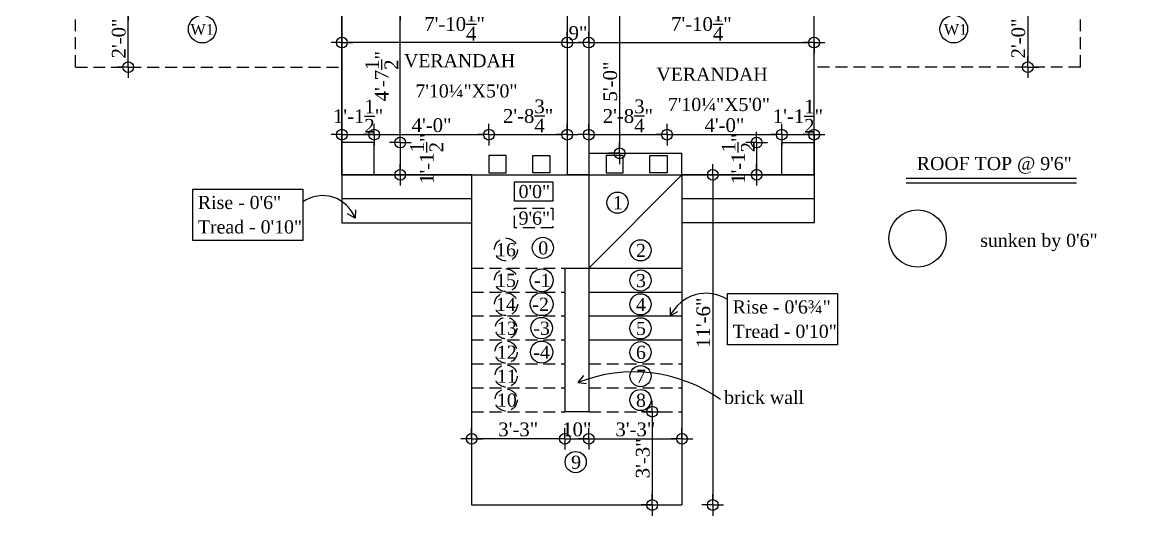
# Model space of a CAD drawing. Extents: x -4781 to 3971, y -2954 to -1072.
# Drawn here: x -4752.8 to -4287.8, y -2288.2 to -2081.9 of the extents above; entities that cross this region are included whole.
import ezdxf

# ---------------------------------------------------------------- set-up
doc = ezdxf.new("R2010")
doc.units = 0
doc.header["$LTSCALE"] = 20
doc.header["$MEASUREMENT"] = 0
doc.header["$PDMODE"] = 34
doc.linetypes.add('HIDDEN', pattern=[0.375, 0.25, -0.125])
doc.layers.get('0').update_dxf_attribs({"linetype": 'CONTINUOUS'})
doc.layers.get('DEFPOINTS').update_dxf_attribs({"linetype": 'CONTINUOUS'})
doc.layers.add('area', color=3, linetype='CONTINUOUS', plot=False)
for name, color, linetype in [('DETTEXT', 7, 'CONTINUOUS'), ('DIMLINE', 254, 'CONTINUOUS'), ('Roof lilne', 31, 'CONTINUOUS'), ('text', 2, 'CONTINUOUS'), ('wall', 13, 'CONTINUOUS'), ('windowtext', 2, 'CONTINUOUS')]:
    doc.layers.add(name, color=color, linetype=linetype)
doc.styles.add('DIMTEXT', font='times_1.ttf')
doc.styles.add('style5', font='times_1.ttf')
doc.dimstyles.new('ARCH_48_0', dxfattribs={"dimtxt": 5.75, "dimasz": 2.25, "dimexe": 0.25, "dimexo": 0, "dimgap": 1, "dimtad": 1, "dimzin": 3, "dimdsep": 46, "dimlunit": 4, "dimtxsty": 'DIMTEXT', "dimblk": 'BLK', "dimcen": 0, "dimdle": 0.09375, "dimse1": 1, "dimse2": 1, "dimclrd": 254, "dimclrt": 3, "dimadec": 1, "dimazin": 0, "dimtfac": 1, "dimtix": 1, "dimtmove": 2, "dimatfit": 3, "dimldrblk": 'NONE', "dimfxl": 0.25, "dimtvp": 1.4625, "dimtolj": 1, "dimtzin": 15, "dimarcsym": 0})

# ---------------------------------------------------------------- blocks, each defined once
blk = doc.blocks.new('BLK')
for q in [(-2, 0), (0, 2), (2, 0), (0, -2)]:
    blk.add_line((0, 0), q)
blk.add_circle((0, 0), 1)
blk = doc.blocks.new('*D776')
at = {"layer": 'DEFPOINTS', "color": 0, "lineweight": -2, "transparency": 16777216}
for p in [(-4483.45, -2145.65), (-4483.45, -2283.65), (-4463.9, -2283.65)]:
    blk.add_point(p, dxfattribs=at)
at = {"layer": 'DIMLINE', "color": 254, "lineweight": -2, "transparency": 16777216}
blk.add_line((-4463.9, -2147.9), (-4463.9, -2281.4), dxfattribs=at)
at = {"layer": 'DIMLINE', "color": 254, "lineweight": -2, "transparency": 16777216, "xscale": 2.25, "yscale": 2.25, "zscale": 2.25}
for p, rotation in [((-4463.9, -2145.65), 90), ((-4463.9, -2283.65), 270)]:
    blk.add_blockref('BLK', p, dxfattribs=dict(at, rotation=rotation))
at = {"layer": 'DIMLINE', "color": 3, "lineweight": -2, "transparency": 16777216, "insert": (-4467.84, -2207.46), "char_height": 5.75, "attachment_point": 5, "rotation": 90, "style": 'DIMTEXT'}
blk.add_mtext('\\A1;11\'-6"', dxfattribs=at)
blk = doc.blocks.new('_None')
blk = doc.blocks.new('*D739')
at = {"layer": 'DEFPOINTS', "color": 0, "lineweight": -2, "transparency": 16777216}
for p in [(-4612.4, -2076.65), (-4594.63, -2076.65), (-4610.02, -2132.15)]:
    blk.add_point(p, dxfattribs=at)
at = {"layer": 'DIMLINE', "color": 254, "lineweight": -2, "transparency": 16777216}
blk.add_line((-4594.63, -2129.9), (-4594.63, -2078.9), dxfattribs=at)
at = {"layer": 'DIMLINE', "color": 254, "lineweight": -2, "transparency": 16777216, "xscale": 2.25, "yscale": 2.25, "zscale": 2.25}
for p, rotation in [((-4594.63, -2076.65), 90), ((-4594.63, -2132.15), 270)]:
    blk.add_blockref('BLK', p, dxfattribs=dict(at, rotation=rotation))
at = {"layer": 'DIMLINE', "color": 3, "lineweight": -2, "transparency": 16777216, "insert": (-4602.38, -2104.4), "char_height": 5.75, "attachment_point": 5, "rotation": 90, "style": 'DIMTEXT'}
blk.add_mtext('\\A1;4\'-7{\\H1.000000x;\\S1/2;}"', dxfattribs=at)
blk = doc.blocks.new('*D740')
at = {"layer": 'DEFPOINTS', "color": 0, "lineweight": -2, "transparency": 16777216}
for p in [(-4557.52, -2128.84), (-4605.52, -2136.65), (-4557.52, -2141.15)]:
    blk.add_point(p, dxfattribs=at)
at = {"layer": 'DIMLINE', "color": 254, "lineweight": -2, "transparency": 16777216}
blk.add_line((-4603.27, -2128.84), (-4559.77, -2128.84), dxfattribs=at)
at = {"layer": 'DIMLINE', "color": 254, "lineweight": -2, "transparency": 16777216, "xscale": 2.25, "yscale": 2.25, "zscale": 2.25, "rotation": 180}
blk.add_blockref('BLK', (-4605.52, -2128.84), dxfattribs=at)
at = {"layer": 'DIMLINE', "color": 254, "lineweight": -2, "transparency": 16777216, "xscale": 2.25, "yscale": 2.25, "zscale": 2.25}
blk.add_blockref('BLK', (-4557.52, -2128.84), dxfattribs=at)
at = {"layer": 'DIMLINE', "color": 3, "lineweight": -2, "transparency": 16777216, "insert": (-4581.52, -2124.92), "char_height": 5.75, "attachment_point": 5, "style": 'DIMTEXT'}
blk.add_mtext('\\A1;4\'-0"', dxfattribs=at)
blk = doc.blocks.new('*D741')
at = {"layer": 'DEFPOINTS', "color": 0, "lineweight": -2, "transparency": 16777216}
for p in [(-4524.77, -2128.84), (-4524.77, -2136.65), (-4557.52, -2141.15)]:
    blk.add_point(p, dxfattribs=at)
at = {"layer": 'DIMLINE', "color": 254, "lineweight": -2, "transparency": 16777216}
blk.add_line((-4555.27, -2128.84), (-4527.02, -2128.84), dxfattribs=at)
at = {"layer": 'DIMLINE', "color": 254, "lineweight": -2, "transparency": 16777216, "xscale": 2.25, "yscale": 2.25, "zscale": 2.25, "rotation": 180}
blk.add_blockref('BLK', (-4557.52, -2128.84), dxfattribs=at)
at = {"layer": 'DIMLINE', "color": 254, "lineweight": -2, "transparency": 16777216, "xscale": 2.25, "yscale": 2.25, "zscale": 2.25}
blk.add_blockref('BLK', (-4524.77, -2128.84), dxfattribs=at)
at = {"layer": 'DIMLINE', "color": 3, "lineweight": -2, "transparency": 16777216, "insert": (-4541.15, -2121.05), "char_height": 5.75, "attachment_point": 5, "style": 'DIMTEXT'}
blk.add_mtext('\\A1;2\'-8{\\H1.000000x;\\S3/4;}"', dxfattribs=at)
blk = doc.blocks.new('*D742')
at = {"layer": 'DEFPOINTS', "color": 0, "lineweight": -2, "transparency": 16777216}
for p in [(-4515.77, -2090.37), (-4524.77, -2136.65), (-4515.77, -2136.65)]:
    blk.add_point(p, dxfattribs=at)
at = {"layer": 'DIMLINE', "color": 254, "lineweight": -2, "transparency": 16777216}
blk.add_line((-4522.52, -2090.37), (-4518.02, -2090.37), dxfattribs=at)
at = {"layer": 'DIMLINE', "color": 254, "lineweight": -2, "transparency": 16777216, "xscale": 2.25, "yscale": 2.25, "zscale": 2.25, "rotation": 180}
blk.add_blockref('BLK', (-4524.77, -2090.37), dxfattribs=at)
at = {"layer": 'DIMLINE', "color": 254, "lineweight": -2, "transparency": 16777216, "xscale": 2.25, "yscale": 2.25, "zscale": 2.25}
blk.add_blockref('BLK', (-4515.77, -2090.37), dxfattribs=at)
at = {"layer": 'DIMLINE', "color": 3, "lineweight": -2, "transparency": 16777216, "insert": (-4520.27, -2086.43), "char_height": 5.75, "attachment_point": 5, "style": 'DIMTEXT'}
blk.add_mtext('\\A1;9"', dxfattribs=at)
blk = doc.blocks.new('*D743')
at = {"layer": 'DEFPOINTS', "color": 0, "lineweight": -2, "transparency": 16777216}
for p in [(-4483.03, -2128.84), (-4515.77, -2136.65), (-4483.03, -2137.55)]:
    blk.add_point(p, dxfattribs=at)
at = {"layer": 'DIMLINE', "color": 254, "lineweight": -2, "transparency": 16777216}
blk.add_line((-4513.52, -2128.84), (-4485.28, -2128.84), dxfattribs=at)
at = {"layer": 'DIMLINE', "color": 254, "lineweight": -2, "transparency": 16777216, "xscale": 2.25, "yscale": 2.25, "zscale": 2.25, "rotation": 180}
blk.add_blockref('BLK', (-4515.77, -2128.84), dxfattribs=at)
at = {"layer": 'DIMLINE', "color": 254, "lineweight": -2, "transparency": 16777216, "xscale": 2.25, "yscale": 2.25, "zscale": 2.25}
blk.add_blockref('BLK', (-4483.03, -2128.84), dxfattribs=at)
at = {"layer": 'DIMLINE', "color": 3, "lineweight": -2, "transparency": 16777216, "insert": (-4499.4, -2121.05), "char_height": 5.75, "attachment_point": 5, "style": 'DIMTEXT'}
blk.add_mtext('\\A1;2\'-8{\\H1.000000x;\\S3/4;}"', dxfattribs=at)
blk = doc.blocks.new('*D744')
at = {"layer": 'DEFPOINTS', "color": 0, "lineweight": -2, "transparency": 16777216}
for p in [(-4435.02, -2128.84), (-4483.03, -2137.55), (-4435.02, -2136.65)]:
    blk.add_point(p, dxfattribs=at)
at = {"layer": 'DIMLINE', "color": 254, "lineweight": -2, "transparency": 16777216}
blk.add_line((-4480.78, -2128.84), (-4437.27, -2128.84), dxfattribs=at)
at = {"layer": 'DIMLINE', "color": 254, "lineweight": -2, "transparency": 16777216, "xscale": 2.25, "yscale": 2.25, "zscale": 2.25, "rotation": 180}
blk.add_blockref('BLK', (-4483.03, -2128.84), dxfattribs=at)
at = {"layer": 'DIMLINE', "color": 254, "lineweight": -2, "transparency": 16777216, "xscale": 2.25, "yscale": 2.25, "zscale": 2.25}
blk.add_blockref('BLK', (-4435.02, -2128.84), dxfattribs=at)
at = {"layer": 'DIMLINE', "color": 3, "lineweight": -2, "transparency": 16777216, "insert": (-4459.02, -2124.92), "char_height": 5.75, "attachment_point": 5, "style": 'DIMTEXT'}
blk.add_mtext('\\A1;4\'-0"', dxfattribs=at)
blk = doc.blocks.new('*D745')
at = {"layer": 'DEFPOINTS', "color": 0, "lineweight": -2, "transparency": 16777216}
for p in [(-4421.52, -2090.37), (-4515.77, -2111.66), (-4421.52, -2111.66)]:
    blk.add_point(p, dxfattribs=at)
at = {"layer": 'DIMLINE', "color": 254, "lineweight": -2, "transparency": 16777216}
blk.add_line((-4513.52, -2090.37), (-4423.77, -2090.37), dxfattribs=at)
at = {"layer": 'DIMLINE', "color": 254, "lineweight": -2, "transparency": 16777216, "xscale": 2.25, "yscale": 2.25, "zscale": 2.25, "rotation": 180}
blk.add_blockref('BLK', (-4515.77, -2090.37), dxfattribs=at)
at = {"layer": 'DIMLINE', "color": 254, "lineweight": -2, "transparency": 16777216, "xscale": 2.25, "yscale": 2.25, "zscale": 2.25}
blk.add_blockref('BLK', (-4421.52, -2090.37), dxfattribs=at)
at = {"layer": 'DIMLINE', "color": 3, "lineweight": -2, "transparency": 16777216, "insert": (-4468.65, -2082.61), "char_height": 5.75, "attachment_point": 5, "style": 'DIMTEXT'}
blk.add_mtext('\\A1;7\'-10{\\H1.000000x;\\S1/4;}"', dxfattribs=at)
blk = doc.blocks.new('*D746')
at = {"layer": 'DEFPOINTS', "color": 0, "lineweight": -2, "transparency": 16777216}
for p in [(-4515.77, -2076.65), (-4515.77, -2136.65), (-4502.85, -2136.65)]:
    blk.add_point(p, dxfattribs=at)
at = {"layer": 'DIMLINE', "color": 254, "lineweight": -2, "transparency": 16777216}
blk.add_line((-4502.85, -2078.9), (-4502.85, -2134.4), dxfattribs=at)
at = {"layer": 'DIMLINE', "color": 254, "lineweight": -2, "transparency": 16777216, "xscale": 2.25, "yscale": 2.25, "zscale": 2.25}
for p, rotation in [((-4502.85, -2076.65), 90), ((-4502.85, -2136.65), 270)]:
    blk.add_blockref('BLK', p, dxfattribs=dict(at, rotation=rotation))
at = {"layer": 'DIMLINE', "color": 3, "lineweight": -2, "transparency": 16777216, "insert": (-4506.78, -2106.65), "char_height": 5.75, "attachment_point": 5, "rotation": 90, "style": 'DIMTEXT'}
blk.add_mtext('\\A1;5\'-0"', dxfattribs=at)
blk = doc.blocks.new('*D747')
at = {"layer": 'DEFPOINTS', "color": 0, "lineweight": -2, "transparency": 16777216}
for p in [(-4619.02, -2076.65), (-4524.77, -2076.65), (-4619.02, -2090.37)]:
    blk.add_point(p, dxfattribs=at)
at = {"layer": 'DIMLINE', "color": 254, "lineweight": -2, "transparency": 16777216}
blk.add_line((-4527.02, -2090.37), (-4616.77, -2090.37), dxfattribs=at)
at = {"layer": 'DIMLINE', "color": 254, "lineweight": -2, "transparency": 16777216, "xscale": 2.25, "yscale": 2.25, "zscale": 2.25, "rotation": 180}
blk.add_blockref('BLK', (-4619.02, -2090.37), dxfattribs=at)
at = {"layer": 'DIMLINE', "color": 254, "lineweight": -2, "transparency": 16777216, "xscale": 2.25, "yscale": 2.25, "zscale": 2.25}
blk.add_blockref('BLK', (-4524.77, -2090.37), dxfattribs=at)
at = {"layer": 'DIMLINE', "color": 3, "lineweight": -2, "transparency": 16777216, "insert": (-4571.9, -2082.61), "char_height": 5.75, "attachment_point": 5, "style": 'DIMTEXT'}
blk.add_mtext('\\A1;7\'-10{\\H1.000000x;\\S1/4;}"', dxfattribs=at)
blk = doc.blocks.new('*D748')
at = {"layer": 'DEFPOINTS', "color": 0, "lineweight": -2, "transparency": 16777216}
for p in [(-4708.43, -2076.65), (-4701.6, -2076.65), (-4701.6, -2100.65)]:
    blk.add_point(p, dxfattribs=at)
at = {"layer": 'DIMLINE', "color": 254, "lineweight": -2, "transparency": 16777216}
blk.add_line((-4708.43, -2098.4), (-4708.43, -2078.9), dxfattribs=at)
at = {"layer": 'DIMLINE', "color": 254, "lineweight": -2, "transparency": 16777216, "xscale": 2.25, "yscale": 2.25, "zscale": 2.25}
for p, rotation in [((-4708.43, -2076.65), 90), ((-4708.43, -2100.65), 270)]:
    blk.add_blockref('BLK', p, dxfattribs=dict(at, rotation=rotation))
at = {"layer": 'DIMLINE', "color": 3, "lineweight": -2, "transparency": 16777216, "insert": (-4712.36, -2088.65), "char_height": 5.75, "attachment_point": 5, "rotation": 90, "style": 'DIMTEXT'}
blk.add_mtext('\\A1;2\'-0"', dxfattribs=at)
blk = doc.blocks.new('*D751')
at = {"layer": 'DEFPOINTS', "color": 0, "lineweight": -2, "transparency": 16777216}
for p in [(-4327.61, -2076.65), (-4332.11, -2100.65), (-4327.61, -2100.65)]:
    blk.add_point(p, dxfattribs=at)
at = {"layer": 'DIMLINE', "color": 254, "lineweight": -2, "transparency": 16777216}
blk.add_line((-4332.11, -2078.9), (-4332.11, -2098.4), dxfattribs=at)
at = {"layer": 'DIMLINE', "color": 254, "lineweight": -2, "transparency": 16777216, "xscale": 2.25, "yscale": 2.25, "zscale": 2.25}
for p, rotation in [((-4332.11, -2076.65), 90), ((-4332.11, -2100.65), 270)]:
    blk.add_blockref('BLK', p, dxfattribs=dict(at, rotation=rotation))
at = {"layer": 'DIMLINE', "color": 3, "lineweight": -2, "transparency": 16777216, "insert": (-4336.04, -2088.65), "char_height": 5.75, "attachment_point": 5, "rotation": 90, "style": 'DIMTEXT'}
blk.add_mtext('\\A1;2\'-0"', dxfattribs=at)
blk = doc.blocks.new('*D765')
at = {"layer": 'DEFPOINTS', "color": 0, "lineweight": -2, "transparency": 16777216}
for p in [(-4610.02, -2132.15), (-4605.52, -2145.65), (-4594.63, -2145.65)]:
    blk.add_point(p, dxfattribs=at)
at = {"layer": 'DIMLINE', "color": 254, "lineweight": -2, "transparency": 16777216}
blk.add_line((-4594.63, -2134.4), (-4594.63, -2143.4), dxfattribs=at)
at = {"layer": 'DIMLINE', "color": 254, "lineweight": -2, "transparency": 16777216, "xscale": 2.25, "yscale": 2.25, "zscale": 2.25}
for p, rotation in [((-4594.63, -2132.15), 90), ((-4594.63, -2145.65), 270)]:
    blk.add_blockref('BLK', p, dxfattribs=dict(at, rotation=rotation))
at = {"layer": 'DIMLINE', "color": 3, "lineweight": -2, "transparency": 16777216, "insert": (-4583.56, -2138.9), "char_height": 5.75, "attachment_point": 5, "rotation": 90, "style": 'DIMTEXT'}
blk.add_mtext('\\A1;1\'-1{\\H1.000000x;\\S1/2;}"', dxfattribs=at)
blk = doc.blocks.new('*D766')
at = {"layer": 'DEFPOINTS', "color": 0, "lineweight": -2, "transparency": 16777216}
for p in [(-4605.52, -2128.84), (-4619.02, -2132.15), (-4605.52, -2133.34)]:
    blk.add_point(p, dxfattribs=at)
at = {"layer": 'DIMLINE', "color": 254, "lineweight": -2, "transparency": 16777216}
for p, q in [((-4621.27, -2128.84), (-4623.52, -2128.84)), ((-4619.02, -2128.84), (-4605.52, -2128.84)), ((-4603.27, -2128.84), (-4601.02, -2128.84))]:
    blk.add_line(p, q, dxfattribs=at)
at = {"layer": 'DIMLINE', "color": 254, "lineweight": -2, "transparency": 16777216, "xscale": 2.25, "yscale": 2.25, "zscale": 2.25}
blk.add_blockref('BLK', (-4619.02, -2128.84), dxfattribs=at)
at = {"layer": 'DIMLINE', "color": 254, "lineweight": -2, "transparency": 16777216, "xscale": 2.25, "yscale": 2.25, "zscale": 2.25, "rotation": 180}
blk.add_blockref('BLK', (-4605.52, -2128.84), dxfattribs=at)
at = {"layer": 'DIMLINE', "color": 3, "lineweight": -2, "transparency": 16777216, "insert": (-4612.27, -2121.14), "char_height": 5.75, "attachment_point": 5, "style": 'DIMTEXT'}
blk.add_mtext('\\A1;1\'-1{\\H1.000000x;\\S1/2;}"', dxfattribs=at)
blk = doc.blocks.new('*D767')
at = {"layer": 'DEFPOINTS', "color": 0, "lineweight": -2, "transparency": 16777216}
for p in [(-4421.52, -2128.84), (-4435.02, -2135.02), (-4421.52, -2135.02)]:
    blk.add_point(p, dxfattribs=at)
at = {"layer": 'DIMLINE', "color": 254, "lineweight": -2, "transparency": 16777216}
for p, q in [((-4437.27, -2128.84), (-4439.52, -2128.84)), ((-4435.02, -2128.84), (-4421.52, -2128.84)), ((-4419.27, -2128.84), (-4417.02, -2128.84))]:
    blk.add_line(p, q, dxfattribs=at)
at = {"layer": 'DIMLINE', "color": 254, "lineweight": -2, "transparency": 16777216, "xscale": 2.25, "yscale": 2.25, "zscale": 2.25}
blk.add_blockref('BLK', (-4435.02, -2128.84), dxfattribs=at)
at = {"layer": 'DIMLINE', "color": 254, "lineweight": -2, "transparency": 16777216, "xscale": 2.25, "yscale": 2.25, "zscale": 2.25, "rotation": 180}
blk.add_blockref('BLK', (-4421.52, -2128.84), dxfattribs=at)
at = {"layer": 'DIMLINE', "color": 3, "lineweight": -2, "transparency": 16777216, "insert": (-4428.27, -2121.14), "char_height": 5.75, "attachment_point": 5, "style": 'DIMTEXT'}
blk.add_mtext('\\A1;1\'-1{\\H1.000000x;\\S1/2;}"', dxfattribs=at)
blk = doc.blocks.new('*D768')
at = {"layer": 'DEFPOINTS', "color": 0, "lineweight": -2, "transparency": 16777216}
for p in [(-4435.02, -2132.15), (-4445.54, -2145.65), (-4435.02, -2145.65)]:
    blk.add_point(p, dxfattribs=at)
at = {"layer": 'DIMLINE', "color": 254, "lineweight": -2, "transparency": 16777216}
for p, q in [((-4445.54, -2129.9), (-4445.54, -2127.65)), ((-4445.54, -2132.15), (-4445.54, -2145.65)), ((-4445.54, -2147.9), (-4445.54, -2150.15))]:
    blk.add_line(p, q, dxfattribs=at)
at = {"layer": 'DIMLINE', "color": 254, "lineweight": -2, "transparency": 16777216, "xscale": 2.25, "yscale": 2.25, "zscale": 2.25}
for p, rotation in [((-4445.54, -2132.15), 270), ((-4445.54, -2145.65), 90)]:
    blk.add_blockref('BLK', p, dxfattribs=dict(at, rotation=rotation))
at = {"layer": 'DIMLINE', "color": 3, "lineweight": -2, "transparency": 16777216, "insert": (-4453.24, -2138.9), "char_height": 5.75, "attachment_point": 5, "rotation": 90, "style": 'DIMTEXT'}
blk.add_mtext('\\A1;1\'-1{\\H1.000000x;\\S1/2;}"', dxfattribs=at)
blk = doc.blocks.new('*D779')
at = {"layer": 'DEFPOINTS', "color": 0, "lineweight": -2, "transparency": 16777216}
for p in [(-4483.54, -2244.65), (-4489.23, -2283.65), (-4483.54, -2283.65)]:
    blk.add_point(p, dxfattribs=at)
at = {"layer": 'DIMLINE', "color": 254, "lineweight": -2, "transparency": 16777216}
blk.add_line((-4489.23, -2246.9), (-4489.23, -2281.4), dxfattribs=at)
at = {"layer": 'DIMLINE', "color": 254, "lineweight": -2, "transparency": 16777216, "xscale": 2.25, "yscale": 2.25, "zscale": 2.25}
for p, rotation in [((-4489.23, -2244.65), 90), ((-4489.23, -2283.65), 270)]:
    blk.add_blockref('BLK', p, dxfattribs=dict(at, rotation=rotation))
at = {"layer": 'DIMLINE', "color": 3, "lineweight": -2, "transparency": 16777216, "insert": (-4493.16, -2264.15), "char_height": 5.75, "attachment_point": 5, "rotation": 90, "style": 'DIMTEXT'}
blk.add_mtext('\\A1;3\'-3"', dxfattribs=at)
blk = doc.blocks.new('*D780')
at = {"layer": 'DEFPOINTS', "color": 0, "lineweight": -2, "transparency": 16777216}
for p in [(-4525.77, -2210.71), (-4515.77, -2210.71), (-4515.77, -2256.01)]:
    blk.add_point(p, dxfattribs=at)
at = {"layer": 'DIMLINE', "color": 254, "lineweight": -2, "transparency": 16777216}
for p, q in [((-4528.02, -2256.01), (-4530.27, -2256.01)), ((-4525.77, -2256.01), (-4515.77, -2256.01)), ((-4513.52, -2256.01), (-4511.27, -2256.01))]:
    blk.add_line(p, q, dxfattribs=at)
at = {"layer": 'DIMLINE', "color": 254, "lineweight": -2, "transparency": 16777216, "xscale": 2.25, "yscale": 2.25, "zscale": 2.25}
blk.add_blockref('BLK', (-4525.77, -2256.01), dxfattribs=at)
at = {"layer": 'DIMLINE', "color": 254, "lineweight": -2, "transparency": 16777216, "xscale": 2.25, "yscale": 2.25, "zscale": 2.25, "rotation": 180}
blk.add_blockref('BLK', (-4515.77, -2256.01), dxfattribs=at)
at = {"layer": 'DIMLINE', "color": 3, "lineweight": -2, "transparency": 16777216, "insert": (-4520.77, -2252.09), "char_height": 5.75, "attachment_point": 5, "style": 'DIMTEXT'}
blk.add_mtext('\\A1;10"', dxfattribs=at)
blk = doc.blocks.new('*D781')
at = {"layer": 'DEFPOINTS', "color": 0, "lineweight": -2, "transparency": 16777216}
for p in [(-4515.77, -2198.15), (-4476.77, -2198.15), (-4476.77, -2256.01)]:
    blk.add_point(p, dxfattribs=at)
at = {"layer": 'DIMLINE', "color": 254, "lineweight": -2, "transparency": 16777216}
blk.add_line((-4513.52, -2256.01), (-4479.02, -2256.01), dxfattribs=at)
at = {"layer": 'DIMLINE', "color": 254, "lineweight": -2, "transparency": 16777216, "xscale": 2.25, "yscale": 2.25, "zscale": 2.25, "rotation": 180}
blk.add_blockref('BLK', (-4515.77, -2256.01), dxfattribs=at)
at = {"layer": 'DIMLINE', "color": 254, "lineweight": -2, "transparency": 16777216, "xscale": 2.25, "yscale": 2.25, "zscale": 2.25}
blk.add_blockref('BLK', (-4476.77, -2256.01), dxfattribs=at)
at = {"layer": 'DIMLINE', "color": 3, "lineweight": -2, "transparency": 16777216, "insert": (-4496.27, -2252.09), "char_height": 5.75, "attachment_point": 5, "style": 'DIMTEXT'}
blk.add_mtext('\\A1;3\'-3"', dxfattribs=at)
blk = doc.blocks.new('*D778')
at = {"layer": 'DEFPOINTS', "color": 0, "lineweight": -2, "transparency": 16777216}
for p in [(-4564.77, -2244.65), (-4525.77, -2244.65), (-4564.77, -2256.01)]:
    blk.add_point(p, dxfattribs=at)
at = {"layer": 'DIMLINE', "color": 254, "lineweight": -2, "transparency": 16777216}
blk.add_line((-4528.02, -2256.01), (-4562.52, -2256.01), dxfattribs=at)
at = {"layer": 'DIMLINE', "color": 254, "lineweight": -2, "transparency": 16777216, "xscale": 2.25, "yscale": 2.25, "zscale": 2.25, "rotation": 180}
blk.add_blockref('BLK', (-4564.77, -2256.01), dxfattribs=at)
at = {"layer": 'DIMLINE', "color": 254, "lineweight": -2, "transparency": 16777216, "xscale": 2.25, "yscale": 2.25, "zscale": 2.25}
blk.add_blockref('BLK', (-4525.77, -2256.01), dxfattribs=at)
at = {"layer": 'DIMLINE', "color": 3, "lineweight": -2, "transparency": 16777216, "insert": (-4545.27, -2252.09), "char_height": 5.75, "attachment_point": 5, "style": 'DIMTEXT'}
blk.add_mtext('\\A1;3\'-3"', dxfattribs=at)

msp = doc.modelspace()

# ---------------------------------------------------------------- linework, layer by layer
for p, q in [((-4619.022, -2145.654), (-4619.022, -2076.654)), ((-4421.522, -2145.654), (-4421.522, -2076.654)), ((-4619.022, -2145.654), (-4619.022, -2165.654)), ((-4564.772, -2145.654), (-4564.772, -2283.654)), ((-4515.772, -2145.654), (-4515.772, -2184.654)), ((-4515.772, -2184.654), (-4476.772, -2145.654)), ((-4476.772, -2145.654), (-4476.772, -2283.654)), ((-4421.522, -2145.654), (-4421.522, -2165.654)), ((-4515.772, -2184.654), (-4476.772, -2184.654)), ((-4515.772, -2194.654), (-4476.772, -2194.654)), ((-4515.772, -2204.654), (-4476.772, -2204.654)), ((-4515.772, -2214.654), (-4476.772, -2214.654)), ((-4564.772, -2283.654), (-4476.772, -2283.654))]:
    msp.add_line(p, q)
at = {"lineweight": -2}
for p, q in [((-4515.772, -2136.654), (-4476.772, -2136.654)), ((-4476.772, -2145.654), (-4476.772, -2136.654)), ((-4564.772, -2145.654), (-4619.022, -2145.654)), ((-4515.772, -2145.654), (-4476.772, -2145.654)), ((-4421.522, -2145.654), (-4476.772, -2145.654)), ((-4382.998, -2147.043), (-4311.794, -2147.043)), ((-4382.998, -2148.956), (-4311.794, -2148.956)), ((-4564.772, -2155.654), (-4619.022, -2155.654)), ((-4421.522, -2155.654), (-4476.772, -2155.654)), ((-4619.022, -2165.654), (-4564.772, -2165.654)), ((-4421.522, -2165.654), (-4476.772, -2165.654))]:
    msp.add_line(p, q, dxfattribs=at)
at = {"linetype": 'HIDDEN'}
for p, q in [((-4564.772, -2184.654), (-4525.772, -2184.654)), ((-4564.772, -2194.654), (-4525.772, -2194.654)), ((-4564.772, -2204.654), (-4525.772, -2204.654)), ((-4564.772, -2214.654), (-4525.772, -2214.654)), ((-4564.772, -2224.654), (-4525.772, -2224.654)), ((-4515.772, -2224.654), (-4476.772, -2224.654)), ((-4564.772, -2234.654), (-4525.772, -2234.654)), ((-4515.772, -2234.654), (-4476.772, -2234.654)), ((-4564.772, -2244.654), (-4525.772, -2244.654)), ((-4515.772, -2244.654), (-4476.772, -2244.654))]:
    msp.add_line(p, q, dxfattribs=at)
at = {"lineweight": -2}
for points in [[(-4557.518, -2137.554), (-4557.518, -2144.754), (-4550.318, -2144.754), (-4550.318, -2137.554)], [(-4532.026, -2137.554), (-4532.026, -2144.754), (-4539.226, -2144.754), (-4539.226, -2137.554)], [(-4508.518, -2137.554), (-4508.518, -2144.754), (-4501.318, -2144.754), (-4501.318, -2137.554)], [(-4483.026, -2137.554), (-4483.026, -2144.754), (-4490.226, -2144.754), (-4490.226, -2137.554)]]:
    msp.add_lwpolyline(points, close=True, dxfattribs=at)
at = {"layer": 'area', "lineweight": -2}
msp.add_lwpolyline([(-4734.772, -1713.654), (-4734.772, -1842.654), (-4752.772, -1842.654), (-4752.772, -2076.654), (-4619.022, -2076.654), (-4619.022, -2145.654), (-4421.522, -2145.654), (-4421.522, -2076.654), (-4287.772, -2076.654), (-4287.772, -1842.654), (-4305.772, -1842.654), (-4305.772, -1713.654), (-4443.772, -1713.654), (-4443.772, -1737.654), (-4596.772, -1737.654), (-4596.772, -1713.654), (-4734.772, -1713.654)], dxfattribs=at)
at = {"layer": 'DETTEXT', "color": 7}
for points in [[(-4681.469, -2151.655), (-4635.418, -2151.655), (-4635.418, -2173.094), (-4681.469, -2173.094)], [(-4457.75, -2195.317), (-4411.699, -2195.317), (-4411.699, -2216.755), (-4457.75, -2216.755)]]:
    msp.add_lwpolyline(points, close=True, dxfattribs=at)
at = {"layer": 'DETTEXT'}
for points in [[(-4613.397, -2160.261), (-4613.495, -2163.815), (-4616.649, -2161.913)], [(-4481.771, -2201.101), (-4481.673, -2204.654), (-4478.519, -2202.752)], [(-4517.95, -2229.54), (-4520.357, -2232.502), (-4516.771, -2232.859)]]:
    msp.add_lwpolyline(points, dxfattribs=at)
for centre, radius, start, end in [((-4627.164, -2168.936), 14.597, 20.53954, 124.43631), ((-4466.644, -2211.805), 16.644, 57.69844, 154.55621), ((-4496.999, -2290.974), 62.965, 54.80277, 111.77538)]:
    msp.add_arc(centre, radius, start, end, dxfattribs=at)
at = {"layer": 'Roof lilne', "linetype": 'HIDDEN'}
for p, q in [((-4730.522, -2100.654), (-4730.522, -2079.654)), ((-4310.022, -2100.654), (-4310.022, -2079.654)), ((-4730.522, -2100.654), (-4619.022, -2100.654)), ((-4310.022, -2100.654), (-4421.522, -2100.654))]:
    msp.add_line(p, q, dxfattribs=at)
at = {"layer": 'text', "color": 7}
msp.add_lwpolyline([(-4546.802, -2148.51), (-4530.814, -2148.51), (-4530.814, -2156.657), (-4546.802, -2156.657)], close=True, dxfattribs=at)
msp.add_lwpolyline([(-4546.802, -2148.51), (-4530.814, -2148.51), (-4530.814, -2156.657), (-4546.802, -2156.657)], close=True, dxfattribs=at)
at = {"layer": 'text', "color": 7, "linetype": 'HIDDEN'}
msp.add_lwpolyline([(-4546.802, -2159.616), (-4530.814, -2159.616), (-4530.814, -2167.763), (-4546.802, -2167.763)], close=True, dxfattribs=at)
msp.add_lwpolyline([(-4546.802, -2159.616), (-4530.814, -2159.616), (-4530.814, -2167.763), (-4546.802, -2167.763)], close=True, dxfattribs=at)
at = {"layer": 'text', "color": 7}
for centre, radius in [((-4503.755, -2157.281), 4.426), ((-4534.971, -2176.157), 4.426), ((-4494.103, -2177.197), 4.426), ((-4535.478, -2189.717), 4.785), ((-4494.103, -2189.795), 4.426), ((-4535.478, -2199.717), 4.785), ((-4494.103, -2199.795), 4.426), ((-4535.478, -2209.717), 4.496), ((-4494.103, -2209.795), 4.426), ((-4535.478, -2219.758), 4.634), ((-4494.103, -2219.795), 4.426), ((-4494.103, -2229.795), 4.426), ((-4494.103, -2239.795), 4.426), ((-4521.231, -2265.719), 4.426)]:
    msp.add_circle(centre, radius, dxfattribs=at)
at = {"layer": 'text', "color": 7, "linetype": 'HIDDEN'}
for centre, radius in [((-4550.374, -2176.899), 4.785), ((-4550.374, -2189.717), 4.785), ((-4550.374, -2199.717), 4.785), ((-4550.374, -2209.717), 4.496), ((-4550.374, -2219.758), 4.634), ((-4550.374, -2229.758), 4.634), ((-4550.374, -2239.758), 4.634)]:
    msp.add_circle(centre, radius, dxfattribs=at)
at = {"layer": 'wall'}
for p, q in [((-4524.772, -2076.654), (-4524.772, -2145.654)), ((-4515.772, -2076.654), (-4515.772, -2145.654)), ((-4524.772, -2145.654), (-4515.772, -2145.654)), ((-4515.772, -2145.654), (-4524.772, -2145.654)), ((-4525.772, -2184.654), (-4515.772, -2184.654)), ((-4525.772, -2184.654), (-4525.772, -2244.654)), ((-4515.772, -2184.654), (-4515.772, -2244.654)), ((-4515.772, -2244.654), (-4525.772, -2244.654))]:
    msp.add_line(p, q, dxfattribs=at)
for points in [[(-4605.522, -2132.154), (-4619.022, -2132.154), (-4619.022, -2145.654), (-4605.522, -2145.654)], [(-4435.022, -2132.154), (-4421.522, -2132.154), (-4421.522, -2145.654), (-4435.022, -2145.654)]]:
    msp.add_lwpolyline(points, close=True, dxfattribs=at)
msp.add_circle((-4378.197, -2172.253), 11.983, dxfattribs=at)
at = {"layer": 'windowtext', "color": 7}
for centre in [(-4677.478, -2084.734), (-4363.067, -2084.734)]:
    msp.add_circle(centre, 5.796, dxfattribs=at)

# ---------------------------------------------------------------- texts
at = {"layer": 'DETTEXT', "color": 7, "style": 'style5'}
for s, height, p in [('Rise - 0\'6"', 5.48935, (-4679.276, -2159.945)), ('Tread - 0\'10"', 5.48935, (-4679.276, -2170.159)), ('Rise - 0\'6¾"', 5.48935, (-4455.556, -2203.606)), ('Tread - 0\'10"', 5.48935, (-4455.556, -2213.82)), ('brick wall', 5.4893, (-4459.126, -2241.418))]:
    msp.add_text(s, height=height, dxfattribs=at).set_placement(p)
at = {"layer": 'text', "style": 'style5'}
for s, height, p in [('VERANDAH', 5.4893, (-4593.077, -2100.672)), ('VERANDAH', 5.4893, (-4487.453, -2106.332)), ('7\'10¼"X5\'0"', 5.48935, (-4588.276, -2113.313)), ('7\'10¼"X5\'0"', 5.48935, (-4482.653, -2118.974)), ('ROOF TOP @ 9\'6"', 5.48935, (-4378.527, -2143.652)), ('0\'0"', 5.4893, (-4545.122, -2155.377)), ('0\'0"', 5.4893, (-4545.122, -2155.377)), ('1', 5.489, (-4505.669, -2160.077)), ('sunken by 0\'6"', 5.48935, (-4351.989, -2175.779)), ('16', 5.4893, (-4554.546, -2179.696)), ('0', 5.489, (-4536.885, -2178.954)), ('2', 5.489, (-4496.018, -2179.994)), ('15', 5.4893, (-4554.546, -2192.514)), ('-1', 5.4893, (-4538.653, -2192.514)), ('3', 5.489, (-4496.018, -2192.592)), ('14', 5.4893, (-4554.546, -2202.514)), ('-2', 5.4893, (-4539.341, -2202.514)), ('4', 5.489, (-4496.018, -2202.592)), ('13', 5.4893, (-4554.182, -2212.514)), ('-3', 5.4893, (-4538.976, -2212.514)), ('5', 5.489, (-4496.018, -2212.592)), ('12', 5.4893, (-4554.182, -2222.555)), ('-4', 5.4893, (-4538.952, -2222.555)), ('6', 5.489, (-4496.018, -2222.592)), ('11', 5.4893, (-4554.182, -2232.555)), ('7', 5.489, (-4496.018, -2232.592)), ('10', 5.4893, (-4554.182, -2242.555)), ('8', 5.489, (-4496.018, -2242.592)), ('9', 5.489, (-4523.146, -2268.515))]:
    msp.add_text(s, height=height, dxfattribs=at).set_placement(p)
at = {"layer": 'text', "linetype": 'HIDDEN', "style": 'style5'}
msp.add_text('9\'6"', height=5.4893, dxfattribs=at).set_placement((-4545.122, -2166.483))
msp.add_text('9\'6"', height=5.4893, dxfattribs=at).set_placement((-4545.122, -2166.483))
at = {"layer": 'windowtext', "style": 'style5'}
for p in [(-4682.402, -2087.103), (-4367.255, -2087.103)]:
    msp.add_text('W1', height=4.4913, dxfattribs=at).set_placement(p)

# ---------------------------------------------------------------- dimensions: what is measured, and where the dimension line sits
at = {"layer": 'DIMLINE', "lineweight": -2}
for base, p1, p2, picture, middle in [((-4708.432, -2076.654), (-4701.604, -2100.654), (-4701.604, -2076.654), '*D748', (-4712.357, -2088.654)), ((-4594.625, -2076.654), (-4610.022, -2132.154), (-4612.398, -2076.654), '*D739', (-4602.379, -2104.404)), ((-4502.851, -2136.654), (-4515.772, -2076.654), (-4515.772, -2136.654), '*D746', (-4506.776, -2106.654)), ((-4332.112, -2100.654), (-4327.612, -2076.654), (-4327.612, -2100.654), '*D751', (-4336.037, -2088.654)), ((-4445.543, -2145.654), (-4435.022, -2132.154), (-4435.022, -2145.654), '*D768', (-4453.239, -2138.904))]:
    dim = msp.add_linear_dim(base=base, p1=p1, p2=p2, angle=90, dimstyle='ARCH_48_0', override={"dimfxl": 0.18}, dxfattribs=at)
    dim.commit()
    dim.dimension.update_dxf_attribs({"geometry": picture, "text_midpoint": middle})
for base, p1, p2, picture, middle in [((-4619.022, -2090.368), (-4524.772, -2076.654), (-4619.022, -2076.654), '*D747', (-4571.897, -2082.614)), ((-4421.522, -2090.368), (-4515.772, -2111.663), (-4421.522, -2111.663), '*D745', (-4468.647, -2082.614)), ((-4515.772, -2090.368), (-4524.772, -2136.654), (-4515.772, -2136.654), '*D742', (-4520.272, -2086.435)), ((-4605.522, -2128.841), (-4619.022, -2132.154), (-4605.522, -2133.341), '*D766', (-4612.272, -2121.145)), ((-4524.772, -2128.841), (-4557.518, -2141.154), (-4524.772, -2136.654), '*D741', (-4541.145, -2121.045)), ((-4483.026, -2128.841), (-4515.772, -2136.654), (-4483.026, -2137.554), '*D743', (-4499.399, -2121.045)), ((-4421.522, -2128.841), (-4435.022, -2135.016), (-4421.522, -2135.016), '*D767', (-4428.272, -2121.145)), ((-4557.518, -2128.841), (-4605.522, -2136.654), (-4557.518, -2141.154), '*D740', (-4581.52, -2124.916)), ((-4435.022, -2128.841), (-4483.026, -2137.554), (-4435.022, -2136.654), '*D744', (-4459.024, -2124.916))]:
    dim = msp.add_linear_dim(base=base, p1=p1, p2=p2, dimstyle='ARCH_48_0', override={"dimfxl": 0.18}, dxfattribs=at)
    dim.commit()
    dim.dimension.update_dxf_attribs({"geometry": picture, "text_midpoint": middle})
for base, p1, p2, picture, middle in [((-4594.625, -2145.654), (-4610.022, -2132.154), (-4605.522, -2145.654), '*D765', (-4583.556, -2138.904)), ((-4463.903, -2283.654), (-4483.455, -2145.654), (-4483.455, -2283.654), '*D776', (-4467.836, -2207.465))]:
    dim = msp.add_linear_dim(base=base, p1=p1, p2=p2, angle=90, dimstyle='ARCH_48_0', override={"dimfxl": 0.18}, dxfattribs=at)
    dim.commit()
    dim.dimension.update_dxf_attribs({"geometry": picture, "text_midpoint": middle, "dimtype": 160})
for base, p1, p2, picture, middle in [((-4476.772, -2256.012), (-4515.772, -2198.154), (-4476.772, -2198.154), '*D781', (-4496.272, -2252.087)), ((-4515.772, -2256.012), (-4525.772, -2210.713), (-4515.772, -2210.713), '*D780', (-4520.772, -2252.087)), ((-4564.772, -2256.012), (-4525.772, -2244.654), (-4564.772, -2244.654), '*D778', (-4545.272, -2252.087))]:
    dim = msp.add_linear_dim(base=base, p1=p1, p2=p2, dimstyle='ARCH_48_0', dxfattribs=at)
    dim.commit()
    dim.dimension.update_dxf_attribs({"geometry": picture, "text_midpoint": middle})
dim = msp.add_linear_dim(base=(-4489.234, -2283.654), p1=(-4483.543, -2244.654), p2=(-4483.543, -2283.654), angle=90, dimstyle='ARCH_48_0', dxfattribs=at)
dim.commit()
dim.dimension.update_dxf_attribs({"geometry": '*D779', "text_midpoint": (-4493.159, -2264.154)})

doc.saveas('drawing.dxf')
